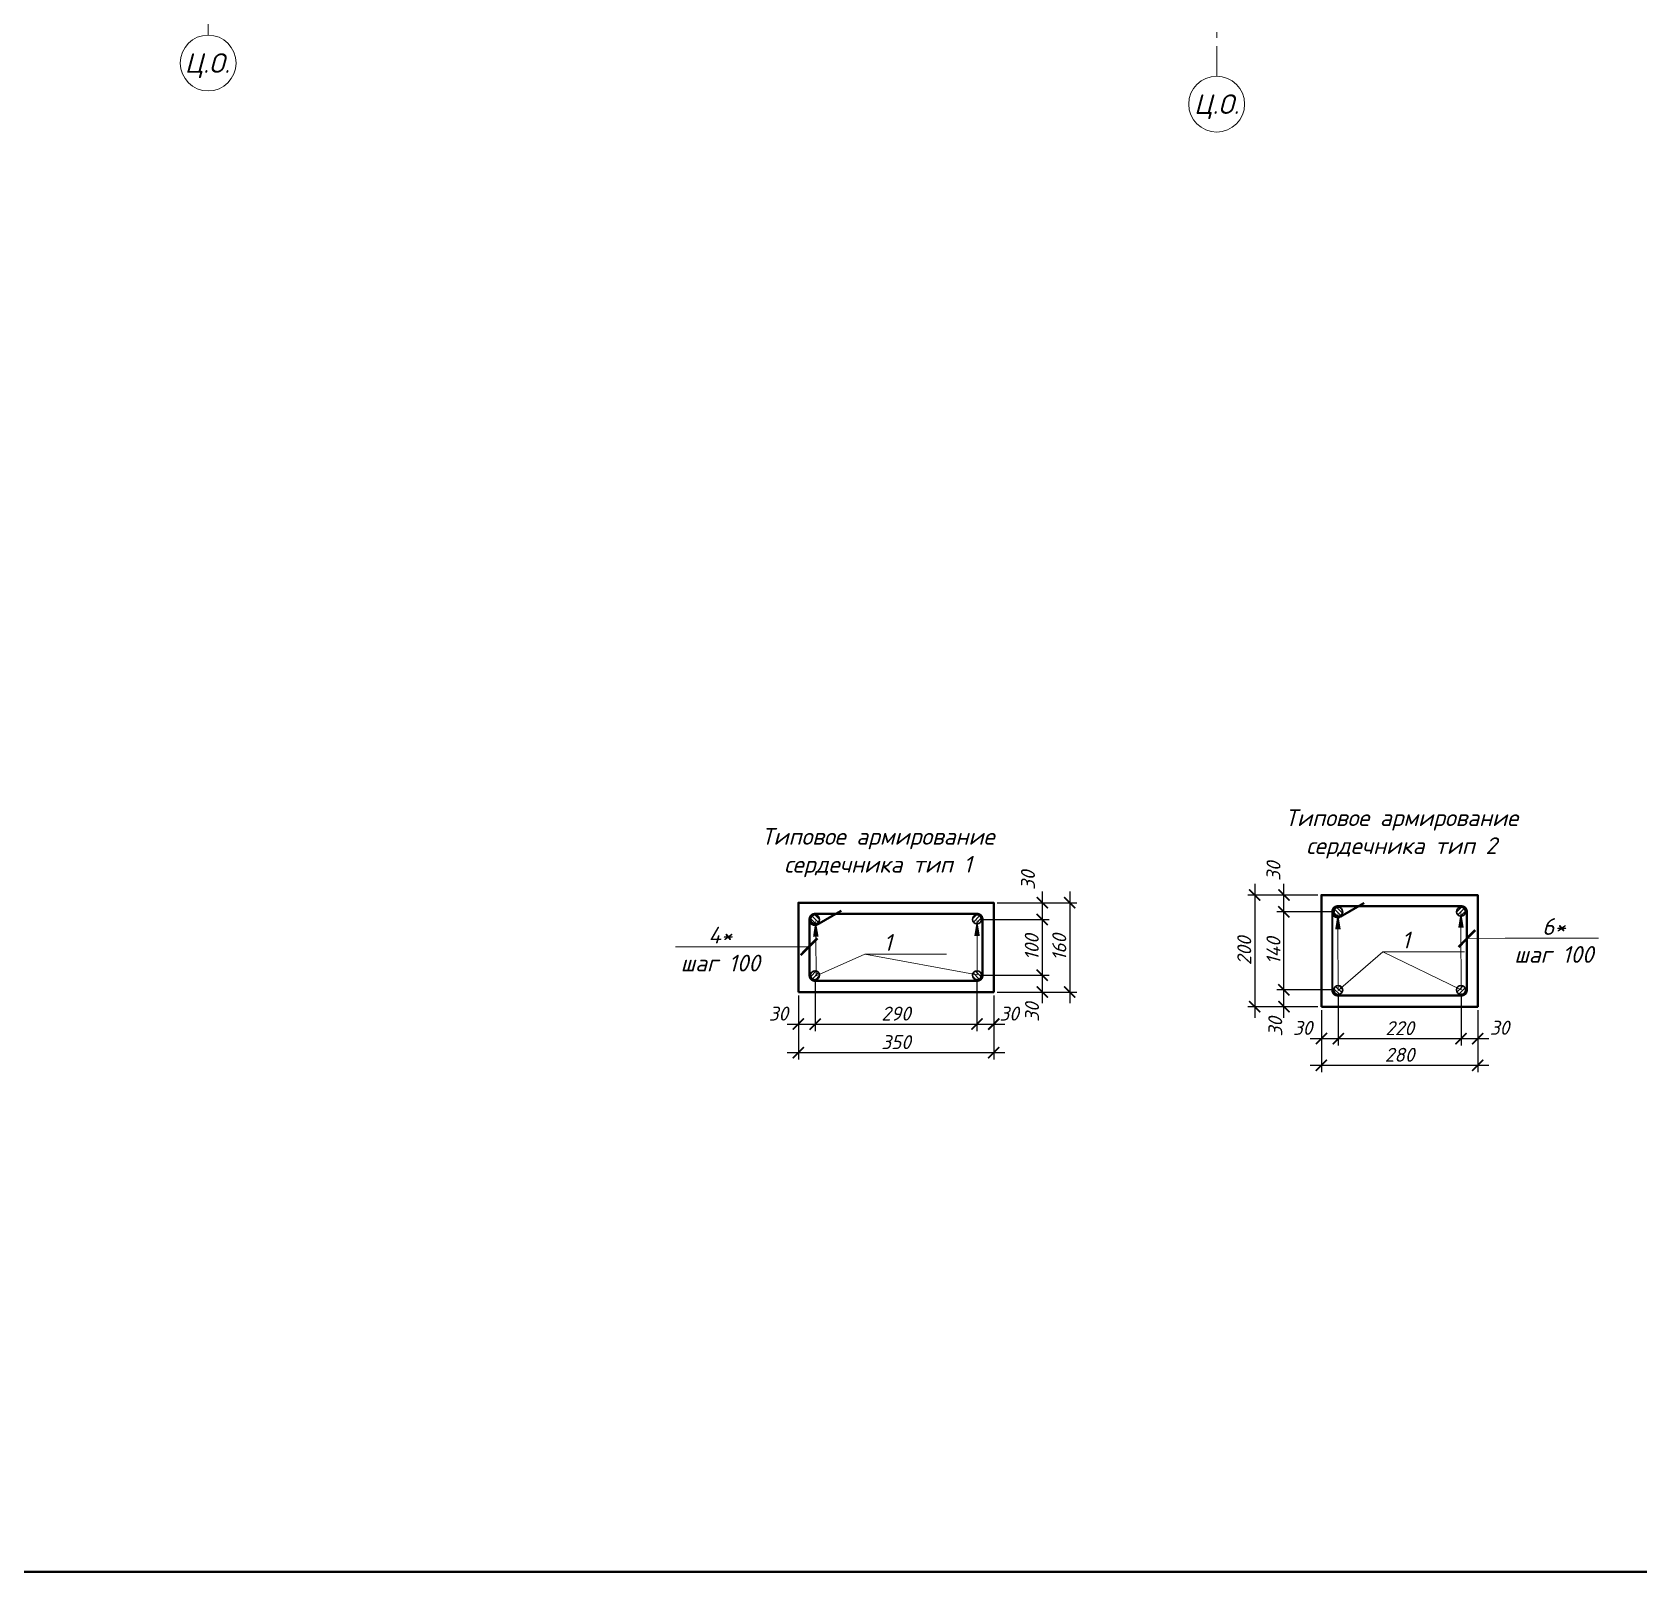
# Model space of a CAD drawing. Header units: millimetres. Extents: x -69292 to 68568, y 17750 to 120236.
# Drawn here: x 16601 to 19478, y 37576 to 40334 of the extents above; entities that cross this region are included whole.
import ezdxf
from ezdxf import colors
from ezdxf.entities.mleader import LeaderData, LeaderLine
from ezdxf.enums import TextEntityAlignment as Align
from ezdxf.math import Vec2, Vec3

# ---------------------------------------------------------------- set-up
doc = ezdxf.new("R2010")
doc.units = ezdxf.units.MM
doc.header["$PDMODE"] = 3
doc.linetypes.add('GOST2.303 5', pattern=[24, 20, -1.5, 1, -1.5])
doc.layers.get('0').update_dxf_attribs({"lineweight": 5})
doc.layers.get('Defpoints').update_dxf_attribs({"lineweight": 0})
for name, color, linetype, lineweight in [('#Арматура', 152, 'Continuous', 30), ('#Бетон разрез', 22, 'Continuous', 40), ('#Выноски', 7, 'Continuous', 15), ('#Оси', 7, 'Continuous', 9), ('k_ Каркасы', 66, 'Continuous', 0), ('k_ Размеры', 7, 'Continuous', 15)]:
    doc.layers.add(name, color=color, linetype=linetype, lineweight=lineweight)
doc.styles.add('GOST 2.304', font='isocpeui.ttf')
doc.styles.add('STEP PR', font='isocpeui.ttf')
doc.dimstyles.new('SPDS', dxfattribs={"dimscale": 10, "dimtxt": 2.5, "dimasz": 2, "dimexe": 1.25, "dimexo": 0.625, "dimtad": 1, "dimdec": 0, "dimrnd": 0.001, "dimtxsty": 'STEP PR', "dimblk": 'ARCHTICK', "dimcen": 2.5, "dimdle": 2, "dimclrd": 256, "dimclre": 256, "dimclrt": 7, "dimadec": 0, "dimazin": 2, "dimtfac": 0.75, "dimtdec": 0, "dimtmove": 1, "dimatfit": 3, "dimfxl": 1, "dimtolj": 1, "dimarcsym": 1})

# ---------------------------------------------------------------- blocks, each defined once
blk = doc.blocks.new('*U6')
at = {"layer": '#Арматура', "lineweight": 0}
h = blk.add_hatch(dxfattribs=at)
h.set_pattern_fill('ANSI31', scale=1.6)
edge = h.paths.add_edge_path()
edge.add_arc((0, 8), 8, 0, 360)
blk.add_circle((0, 8), 8)
blk = doc.blocks.new('_ArchTick')
at = {"color": 0, "linetype": 'ByBlock', "const_width": 0.15}
blk.add_lwpolyline([(-0.5, -0.5), (0.5, 0.5)], dxfattribs=at)
blk = doc.blocks.new('*D257')
at = {"layer": 'Defpoints', "color": 0, "transparency": 16777216}
for p in [(18002.9, 38644.6), (17972.9, 38614.6), (18002.9, 38557.1)]:
    blk.add_point(p, dxfattribs=at)
at = {"layer": 'k_ Размеры', "lineweight": -2, "transparency": 16777216}
for p, q in [((18002.9, 38638.3), (18002.9, 38544.6)), ((17972.9, 38608.3), (17972.9, 38544.6)), ((17952.9, 38557.1), (18022.9, 38557.1))]:
    blk.add_line(p, q, dxfattribs=at)
at = {"layer": 'k_ Размеры', "lineweight": -2, "transparency": 16777216, "xscale": 20, "yscale": 20, "zscale": 20, "rotation": 180}
blk.add_blockref('_ArchTick', (17972.9, 38557.1), dxfattribs=at)
at = {"layer": 'k_ Размеры', "lineweight": -2, "transparency": 16777216, "xscale": 20, "yscale": 20, "zscale": 20}
blk.add_blockref('_ArchTick', (18002.9, 38557.1), dxfattribs=at)
at = {"layer": 'k_ Размеры', "color": 7, "transparency": 16777216, "insert": (17937.2, 38575.9), "char_height": 25, "attachment_point": 5, "style": 'STEP PR'}
blk.add_mtext('\\A1;30', dxfattribs=at)
blk = doc.blocks.new('*D258')
at = {"layer": 'Defpoints', "color": 0, "transparency": 16777216}
for p in [(18002.9, 38644.6), (18292.9, 38644.6), (18292.9, 38557.1)]:
    blk.add_point(p, dxfattribs=at)
at = {"layer": 'k_ Размеры', "lineweight": -2, "transparency": 16777216}
for p, q in [((18002.9, 38638.3), (18002.9, 38544.6)), ((18292.9, 38638.3), (18292.9, 38544.6)), ((17982.9, 38557.1), (18312.9, 38557.1))]:
    blk.add_line(p, q, dxfattribs=at)
at = {"layer": 'k_ Размеры', "lineweight": -2, "transparency": 16777216, "xscale": 20, "yscale": 20, "zscale": 20, "rotation": 180}
blk.add_blockref('_ArchTick', (18002.9, 38557.1), dxfattribs=at)
at = {"layer": 'k_ Размеры', "lineweight": -2, "transparency": 16777216, "xscale": 20, "yscale": 20, "zscale": 20}
blk.add_blockref('_ArchTick', (18292.9, 38557.1), dxfattribs=at)
at = {"layer": 'k_ Размеры', "color": 7, "transparency": 16777216, "insert": (18147.9, 38575.9), "char_height": 25, "attachment_point": 5, "style": 'STEP PR'}
blk.add_mtext('\\A1;290', dxfattribs=at)
blk = doc.blocks.new('*D259')
at = {"layer": 'Defpoints', "color": 0, "transparency": 16777216}
for p in [(18292.9, 38644.6), (18322.9, 38614.6), (18322.9, 38557.1)]:
    blk.add_point(p, dxfattribs=at)
at = {"layer": 'k_ Размеры', "lineweight": -2, "transparency": 16777216}
for p, q in [((18292.9, 38638.3), (18292.9, 38544.6)), ((18322.9, 38608.3), (18322.9, 38544.6)), ((18272.9, 38557.1), (18342.9, 38557.1))]:
    blk.add_line(p, q, dxfattribs=at)
at = {"layer": 'k_ Размеры', "lineweight": -2, "transparency": 16777216, "xscale": 20, "yscale": 20, "zscale": 20, "rotation": 180}
blk.add_blockref('_ArchTick', (18292.9, 38557.1), dxfattribs=at)
at = {"layer": 'k_ Размеры', "lineweight": -2, "transparency": 16777216, "xscale": 20, "yscale": 20, "zscale": 20}
blk.add_blockref('_ArchTick', (18322.9, 38557.1), dxfattribs=at)
at = {"layer": 'k_ Размеры', "color": 7, "transparency": 16777216, "insert": (18350.4, 38575.9), "char_height": 25, "attachment_point": 5, "style": 'STEP PR'}
blk.add_mtext('\\A1;30', dxfattribs=at)
blk = doc.blocks.new('*D260')
at = {"layer": 'Defpoints', "color": 0, "transparency": 16777216}
for p in [(17972.9, 38614.6), (18322.9, 38614.6), (18322.9, 38506)]:
    blk.add_point(p, dxfattribs=at)
at = {"layer": 'k_ Размеры', "lineweight": -2, "transparency": 16777216}
for p, q in [((17972.9, 38608.3), (17972.9, 38493.5)), ((18322.9, 38608.3), (18322.9, 38493.5)), ((17952.9, 38506), (18342.9, 38506))]:
    blk.add_line(p, q, dxfattribs=at)
at = {"layer": 'k_ Размеры', "lineweight": -2, "transparency": 16777216, "xscale": 20, "yscale": 20, "zscale": 20, "rotation": 180}
blk.add_blockref('_ArchTick', (17972.9, 38506), dxfattribs=at)
at = {"layer": 'k_ Размеры', "lineweight": -2, "transparency": 16777216, "xscale": 20, "yscale": 20, "zscale": 20}
blk.add_blockref('_ArchTick', (18322.9, 38506), dxfattribs=at)
at = {"layer": 'k_ Размеры', "color": 7, "transparency": 16777216, "insert": (18147.9, 38524.8), "char_height": 25, "attachment_point": 5, "style": 'STEP PR'}
blk.add_mtext('\\A1;350', dxfattribs=at)
blk = doc.blocks.new('*D261')
at = {"layer": 'Defpoints', "color": 0, "transparency": 16777216}
for p in [(18322.9, 38774.6), (18292.9, 38744.6), (18409.7, 38744.6)]:
    blk.add_point(p, dxfattribs=at)
at = {"layer": 'k_ Размеры', "lineweight": -2, "transparency": 16777216}
for p, q in [((18409.7, 38794.6), (18409.7, 38724.6)), ((18329.2, 38774.6), (18422.2, 38774.6)), ((18299.2, 38744.6), (18422.2, 38744.6))]:
    blk.add_line(p, q, dxfattribs=at)
at = {"layer": 'k_ Размеры', "lineweight": -2, "transparency": 16777216, "xscale": 20, "yscale": 20, "zscale": 20}
for p, rotation in [((18409.7, 38774.6), 90), ((18409.7, 38744.6), 270)]:
    blk.add_blockref('_ArchTick', p, dxfattribs=dict(at, rotation=rotation))
at = {"layer": 'k_ Размеры', "color": 7, "transparency": 16777216, "insert": (18384.2, 38814.7), "char_height": 25, "attachment_point": 5, "rotation": 90, "style": 'STEP PR'}
blk.add_mtext('\\A1;30', dxfattribs=at)
blk = doc.blocks.new('*D262')
at = {"layer": 'Defpoints', "color": 0, "transparency": 16777216}
for p in [(18292.9, 38744.6), (18292.9, 38644.6), (18409.7, 38644.6)]:
    blk.add_point(p, dxfattribs=at)
at = {"layer": 'k_ Размеры', "lineweight": -2, "transparency": 16777216}
for p, q in [((18299.2, 38744.6), (18422.2, 38744.6)), ((18409.7, 38764.6), (18409.7, 38624.6)), ((18299.2, 38644.6), (18422.2, 38644.6))]:
    blk.add_line(p, q, dxfattribs=at)
at = {"layer": 'k_ Размеры', "lineweight": -2, "transparency": 16777216, "xscale": 20, "yscale": 20, "zscale": 20}
for p, rotation in [((18409.7, 38744.6), 90), ((18409.7, 38644.6), 270)]:
    blk.add_blockref('_ArchTick', p, dxfattribs=dict(at, rotation=rotation))
at = {"layer": 'k_ Размеры', "color": 7, "transparency": 16777216, "insert": (18391, 38694.6), "char_height": 25, "attachment_point": 5, "rotation": 90, "style": 'STEP PR'}
blk.add_mtext('\\A1;100', dxfattribs=at)
blk = doc.blocks.new('*D263')
at = {"layer": 'Defpoints', "color": 0, "transparency": 16777216}
for p in [(18292.9, 38644.6), (18322.9, 38614.6), (18409.7, 38614.6)]:
    blk.add_point(p, dxfattribs=at)
at = {"layer": 'k_ Размеры', "lineweight": -2, "transparency": 16777216}
for p, q in [((18409.7, 38664.6), (18409.7, 38594.6)), ((18299.2, 38644.6), (18422.2, 38644.6)), ((18329.2, 38614.6), (18422.2, 38614.6))]:
    blk.add_line(p, q, dxfattribs=at)
at = {"layer": 'k_ Размеры', "lineweight": -2, "transparency": 16777216, "xscale": 20, "yscale": 20, "zscale": 20}
for p, rotation in [((18409.7, 38644.6), 90), ((18409.7, 38614.6), 270)]:
    blk.add_blockref('_ArchTick', p, dxfattribs=dict(at, rotation=rotation))
at = {"layer": 'k_ Размеры', "color": 7, "transparency": 16777216, "insert": (18391.5, 38578.5), "char_height": 25, "attachment_point": 5, "rotation": 90, "style": 'STEP PR'}
blk.add_mtext('\\A1;30', dxfattribs=at)
blk = doc.blocks.new('*D264')
at = {"layer": 'Defpoints', "color": 0, "transparency": 16777216}
for p in [(18322.9, 38774.6), (18322.9, 38614.6), (18459, 38614.6)]:
    blk.add_point(p, dxfattribs=at)
at = {"layer": 'k_ Размеры', "lineweight": -2, "transparency": 16777216}
for p, q in [((18459, 38794.6), (18459, 38594.6)), ((18329.2, 38774.6), (18471.5, 38774.6)), ((18329.2, 38614.6), (18471.5, 38614.6))]:
    blk.add_line(p, q, dxfattribs=at)
at = {"layer": 'k_ Размеры', "lineweight": -2, "transparency": 16777216, "xscale": 20, "yscale": 20, "zscale": 20}
for p, rotation in [((18459, 38774.6), 90), ((18459, 38614.6), 270)]:
    blk.add_blockref('_ArchTick', p, dxfattribs=dict(at, rotation=rotation))
at = {"layer": 'k_ Размеры', "color": 7, "transparency": 16777216, "insert": (18440.3, 38694.6), "char_height": 25, "attachment_point": 5, "rotation": 90, "style": 'STEP PR'}
blk.add_mtext('\\A1;160', dxfattribs=at)
blk = doc.blocks.new('*D265')
at = {"layer": 'Defpoints', "color": 0, "transparency": 16777216}
for p in [(18940.1, 38617.2), (18909.9, 38588.3), (18940.1, 38531.1)]:
    blk.add_point(p, dxfattribs=at)
at = {"layer": 'k_ Размеры', "lineweight": -2, "transparency": 16777216}
for p, q in [((18940.1, 38611), (18940.1, 38518.6)), ((18909.9, 38582.1), (18909.9, 38518.6)), ((18889.9, 38531.1), (18960.1, 38531.1))]:
    blk.add_line(p, q, dxfattribs=at)
at = {"layer": 'k_ Размеры', "lineweight": -2, "transparency": 16777216, "xscale": 20, "yscale": 20, "zscale": 20, "rotation": 180}
blk.add_blockref('_ArchTick', (18909.9, 38531.1), dxfattribs=at)
at = {"layer": 'k_ Размеры', "lineweight": -2, "transparency": 16777216, "xscale": 20, "yscale": 20, "zscale": 20}
blk.add_blockref('_ArchTick', (18940.1, 38531.1), dxfattribs=at)
at = {"layer": 'k_ Размеры', "color": 7, "transparency": 16777216, "insert": (18876.2, 38550.3), "char_height": 25, "attachment_point": 5, "style": 'STEP PR'}
blk.add_mtext('\\A1;30', dxfattribs=at)
blk = doc.blocks.new('*D266')
at = {"layer": 'Defpoints', "color": 0, "transparency": 16777216}
for p in [(18940.1, 38617.2), (19159.9, 38618.3), (19159.9, 38531.1)]:
    blk.add_point(p, dxfattribs=at)
at = {"layer": 'k_ Размеры', "lineweight": -2, "transparency": 16777216}
for p, q in [((18940.1, 38611), (18940.1, 38518.6)), ((19159.9, 38612.1), (19159.9, 38518.6)), ((18920.1, 38531.1), (19179.9, 38531.1))]:
    blk.add_line(p, q, dxfattribs=at)
at = {"layer": 'k_ Размеры', "lineweight": -2, "transparency": 16777216, "xscale": 20, "yscale": 20, "zscale": 20, "rotation": 180}
blk.add_blockref('_ArchTick', (18940.1, 38531.1), dxfattribs=at)
at = {"layer": 'k_ Размеры', "lineweight": -2, "transparency": 16777216, "xscale": 20, "yscale": 20, "zscale": 20}
blk.add_blockref('_ArchTick', (19159.9, 38531.1), dxfattribs=at)
at = {"layer": 'k_ Размеры', "color": 7, "transparency": 16777216, "insert": (19050, 38549.8), "char_height": 25, "attachment_point": 5, "style": 'STEP PR'}
blk.add_mtext('\\A1;220', dxfattribs=at)
blk = doc.blocks.new('*D267')
at = {"layer": 'Defpoints', "color": 0, "transparency": 16777216}
for p in [(19159.9, 38618.3), (19189.9, 38588.3), (19189.9, 38531.1)]:
    blk.add_point(p, dxfattribs=at)
at = {"layer": 'k_ Размеры', "lineweight": -2, "transparency": 16777216}
for p, q in [((19159.9, 38612.1), (19159.9, 38518.6)), ((19189.9, 38582.1), (19189.9, 38518.6)), ((19139.9, 38531.1), (19209.9, 38531.1))]:
    blk.add_line(p, q, dxfattribs=at)
at = {"layer": 'k_ Размеры', "lineweight": -2, "transparency": 16777216, "xscale": 20, "yscale": 20, "zscale": 20, "rotation": 180}
blk.add_blockref('_ArchTick', (19159.9, 38531.1), dxfattribs=at)
at = {"layer": 'k_ Размеры', "lineweight": -2, "transparency": 16777216, "xscale": 20, "yscale": 20, "zscale": 20}
blk.add_blockref('_ArchTick', (19189.9, 38531.1), dxfattribs=at)
at = {"layer": 'k_ Размеры', "color": 7, "transparency": 16777216, "insert": (19228.9, 38550.6), "char_height": 25, "attachment_point": 5, "style": 'STEP PR'}
blk.add_mtext('\\A1;30', dxfattribs=at)
blk = doc.blocks.new('*D268')
at = {"layer": 'Defpoints', "color": 0, "transparency": 16777216}
for p in [(18842.6, 38618.3), (18939.9, 38618.3), (18909.9, 38588.3)]:
    blk.add_point(p, dxfattribs=at)
at = {"layer": 'k_ Размеры', "lineweight": -2, "transparency": 16777216}
for p, q in [((18842.6, 38568.3), (18842.6, 38638.3)), ((18933.6, 38618.3), (18830.1, 38618.3)), ((18903.6, 38588.3), (18830.1, 38588.3))]:
    blk.add_line(p, q, dxfattribs=at)
at = {"layer": 'k_ Размеры', "lineweight": -2, "transparency": 16777216, "xscale": 20, "yscale": 20, "zscale": 20}
for p, rotation in [((18842.6, 38618.3), 90), ((18842.6, 38588.3), 270)]:
    blk.add_blockref('_ArchTick', p, dxfattribs=dict(at, rotation=rotation))
at = {"layer": 'k_ Размеры', "color": 7, "transparency": 16777216, "insert": (18827.2, 38552.3), "char_height": 25, "attachment_point": 5, "rotation": 90, "style": 'STEP PR'}
blk.add_mtext('\\A1;30', dxfattribs=at)
blk = doc.blocks.new('*D269')
at = {"layer": 'Defpoints', "color": 0, "transparency": 16777216}
for p in [(18842.6, 38758.3), (18939.9, 38758.3), (18939.9, 38618.3)]:
    blk.add_point(p, dxfattribs=at)
at = {"layer": 'k_ Размеры', "lineweight": -2, "transparency": 16777216}
for p, q in [((18842.6, 38598.3), (18842.6, 38778.3)), ((18933.6, 38758.3), (18830.1, 38758.3)), ((18933.6, 38618.3), (18830.1, 38618.3))]:
    blk.add_line(p, q, dxfattribs=at)
at = {"layer": 'k_ Размеры', "lineweight": -2, "transparency": 16777216, "xscale": 20, "yscale": 20, "zscale": 20}
for p, rotation in [((18842.6, 38758.3), 90), ((18842.6, 38618.3), 270)]:
    blk.add_blockref('_ArchTick', p, dxfattribs=dict(at, rotation=rotation))
at = {"layer": 'k_ Размеры', "color": 7, "transparency": 16777216, "insert": (18823.9, 38688.3), "char_height": 25, "attachment_point": 5, "rotation": 90, "style": 'STEP PR'}
blk.add_mtext('\\A1;140', dxfattribs=at)
blk = doc.blocks.new('*D270')
at = {"layer": 'Defpoints', "color": 0, "transparency": 16777216}
for p in [(18842.6, 38788.3), (18909.9, 38788.3), (18939.9, 38758.3)]:
    blk.add_point(p, dxfattribs=at)
at = {"layer": 'k_ Размеры', "lineweight": -2, "transparency": 16777216}
for p, q in [((18842.6, 38738.3), (18842.6, 38808.3)), ((18903.6, 38788.3), (18830.1, 38788.3)), ((18933.6, 38758.3), (18830.1, 38758.3))]:
    blk.add_line(p, q, dxfattribs=at)
at = {"layer": 'k_ Размеры', "lineweight": -2, "transparency": 16777216, "xscale": 20, "yscale": 20, "zscale": 20}
for p, rotation in [((18842.6, 38788.3), 90), ((18842.6, 38758.3), 270)]:
    blk.add_blockref('_ArchTick', p, dxfattribs=dict(at, rotation=rotation))
at = {"layer": 'k_ Размеры', "color": 7, "transparency": 16777216, "insert": (18824, 38830.9), "char_height": 25, "attachment_point": 5, "rotation": 90, "style": 'STEP PR'}
blk.add_mtext('\\A1;30', dxfattribs=at)
blk = doc.blocks.new('*D271')
at = {"layer": 'Defpoints', "color": 0, "transparency": 16777216}
for p in [(18909.9, 38788.3), (18790.5, 38588.3), (18909.9, 38588.3)]:
    blk.add_point(p, dxfattribs=at)
at = {"layer": 'k_ Размеры', "lineweight": -2, "transparency": 16777216}
for p, q in [((18790.5, 38808.3), (18790.5, 38568.3)), ((18903.6, 38788.3), (18778, 38788.3)), ((18903.6, 38588.3), (18778, 38588.3))]:
    blk.add_line(p, q, dxfattribs=at)
at = {"layer": 'k_ Размеры', "lineweight": -2, "transparency": 16777216, "xscale": 20, "yscale": 20, "zscale": 20}
for p, rotation in [((18790.5, 38788.3), 90), ((18790.5, 38588.3), 270)]:
    blk.add_blockref('_ArchTick', p, dxfattribs=dict(at, rotation=rotation))
at = {"layer": 'k_ Размеры', "color": 7, "transparency": 16777216, "insert": (18771.7, 38688.3), "char_height": 25, "attachment_point": 5, "rotation": 90, "style": 'STEP PR'}
blk.add_mtext('\\A1;200', dxfattribs=at)
blk = doc.blocks.new('*D272')
at = {"layer": 'Defpoints', "color": 0, "transparency": 16777216}
for p in [(18909.9, 38588.3), (19189.9, 38588.3), (19189.9, 38483.3)]:
    blk.add_point(p, dxfattribs=at)
at = {"layer": 'k_ Размеры', "lineweight": -2, "transparency": 16777216}
for p, q in [((18909.9, 38582.1), (18909.9, 38470.8)), ((19189.9, 38582.1), (19189.9, 38470.8)), ((18889.9, 38483.3), (19209.9, 38483.3))]:
    blk.add_line(p, q, dxfattribs=at)
at = {"layer": 'k_ Размеры', "lineweight": -2, "transparency": 16777216, "xscale": 20, "yscale": 20, "zscale": 20, "rotation": 180}
blk.add_blockref('_ArchTick', (18909.9, 38483.3), dxfattribs=at)
at = {"layer": 'k_ Размеры', "lineweight": -2, "transparency": 16777216, "xscale": 20, "yscale": 20, "zscale": 20}
blk.add_blockref('_ArchTick', (19189.9, 38483.3), dxfattribs=at)
at = {"layer": 'k_ Размеры', "color": 7, "transparency": 16777216, "insert": (19049.9, 38502.1), "char_height": 25, "attachment_point": 5, "style": 'STEP PR'}
blk.add_mtext('\\A1;280', dxfattribs=at)

msp = doc.modelspace()

# ---------------------------------------------------------------- linework, layer by layer
at = {"layer": '#Бетон разрез'}
for points in [[(17972.9, 38614.6), (18322.9, 38614.6), (18322.9, 38774.6), (17972.9, 38774.6)], [(18909.9, 38588.3), (19189.9, 38588.3), (19189.9, 38788.3), (18909.9, 38788.3)]]:
    msp.add_lwpolyline(points, close=True, dxfattribs=at)
at = {"layer": '#Оси', "linetype": 'GOST2.303 5', "ltscale": 10}
for points in [[(16915.8, 40678.8), (16915.8, 40328.5), (16915.8, 40328.5)], [(18722.2, 40548.8), (18722.2, 40254.9)]]:
    msp.add_lwpolyline(points, dxfattribs=at)
at = {"layer": '#Оси', "linetype": 'Continuous', "ltscale": 100}
for centre in [(16915.8, 40278.5), (18722.2, 40204.9)]:
    msp.add_circle(centre, 50, dxfattribs=at)
at = {"color": 3, "lineweight": 40}
msp.add_lwpolyline([(13722.6, 44882.4), (24318.1, 44882.4), (24318.1, 37576), (13722.6, 37576)], close=True, dxfattribs=at)
at = {"layer": 'k_ Каркасы', "const_width": 4}
for points in [[(18929.3, 38758.3), (18929.3, 38618.3, 0.414214), (18939.3, 38608.3), (19160.4, 38608.3, 0.414214), (19170.4, 38618.3), (19170.4, 38758.3, 0.414214), (19160.4, 38768.3), (18939.3, 38768.3, 0.414214), (18929.3, 38758.3, 0.414214), (18939.3, 38748.3, 0.098491), (18943.2, 38749.1), (18986.5, 38774.1)], [(17992.9, 38744.6), (17992.9, 38644.6, 0.414214), (18002.9, 38634.6), (18292.9, 38634.6, 0.414214), (18302.9, 38644.6), (18302.9, 38744.6, 0.414214), (18292.9, 38754.6), (18002.9, 38754.6, 0.414214), (17992.9, 38744.6, 0.414214), (18002.9, 38734.6, 0.098491), (18006.7, 38735.3), (18050, 38760.3)]]:
    msp.add_lwpolyline(points, format="xyb", dxfattribs=at)

# ---------------------------------------------------------------- block references
at = {"layer": '#Арматура'}
for p, rotation in [((18947.9, 38758.3), 89.99999999999999), ((18002.9, 38652.6), 180), ((18947.9, 38618.3), 89.99999999999999)]:
    msp.add_blockref('*U6', p, dxfattribs=dict(at, rotation=rotation))
at = {"layer": '#Арматура', "xscale": -1}
for p, rotation in [((19151.9, 38758.3), 270), ((18292.9, 38652.6), 180), ((19151.9, 38618.3), 270)]:
    msp.add_blockref('*U6', p, dxfattribs=dict(at, rotation=rotation))
msp.add_blockref('*U6', (18002.9, 38736.6), dxfattribs=at)
at = {"layer": '#Арматура'}
msp.add_blockref('*U6', (18292.9, 38736.6), dxfattribs=at)

# ---------------------------------------------------------------- texts
at = {"layer": '#Оси', "linetype": 'Continuous', "ltscale": 100, "style": 'GOST 2.304'}
for p in [(16914.4, 40278.5), (18722.2, 40204.9)]:
    msp.add_text('Ц.О.', height=35, dxfattribs=at).set_placement(p, align=Align.MIDDLE_CENTER)

# ---------------------------------------------------------------- dimensions: what is measured, and where the dimension line sits
at = {"layer": 'k_ Размеры'}
for base, p1, p2, picture, middle in [((18409.7, 38744.6), (18322.9, 38774.6), (18292.9, 38744.6), '*D261', (18403, 38814.7)), ((18842.6, 38788.3), (18939.9, 38758.3), (18909.9, 38788.3), '*D270', (18842.8, 38830.9)), ((18409.7, 38614.6), (18292.9, 38644.6), (18322.9, 38614.6), '*D263', (18410.2, 38578.5)), ((18842.6, 38618.3), (18909.9, 38588.3), (18939.9, 38618.3), '*D268', (18845.9, 38552.3))]:
    dim = msp.add_linear_dim(base=base, p1=p1, p2=p2, angle=90, dimstyle='SPDS', dxfattribs=at)
    dim.commit()
    dim.dimension.update_dxf_attribs({"geometry": picture, "text_midpoint": middle, "dimtype": 160})
for base, p1, p2, picture, middle in [((18459, 38614.6), (18322.9, 38774.6), (18322.9, 38614.6), '*D264', (18440.3, 38694.6)), ((18790.5, 38588.3), (18909.9, 38788.3), (18909.9, 38588.3), '*D271', (18771.7, 38688.3)), ((18842.6, 38758.3), (18939.9, 38618.3), (18939.9, 38758.3), '*D269', (18823.9, 38688.3)), ((18409.7, 38644.6), (18292.9, 38744.6), (18292.9, 38644.6), '*D262', (18391, 38694.6))]:
    dim = msp.add_linear_dim(base=base, p1=p1, p2=p2, angle=90, dimstyle='SPDS', dxfattribs=at)
    dim.commit()
    dim.dimension.update_dxf_attribs({"geometry": picture, "text_midpoint": middle})
for base, p1, p2, picture, middle in [((18002.9, 38557.1), (17972.9, 38614.6), (18002.9, 38644.6), '*D257', (17937.2, 38557.1)), ((18322.9, 38557.1), (18292.9, 38644.6), (18322.9, 38614.6), '*D259', (18350.4, 38557.1)), ((18940.1, 38531.1), (18909.9, 38588.3), (18940.1, 38617.2), '*D265', (18876.2, 38531.6)), ((19189.9, 38531.1), (19159.9, 38618.3), (19189.9, 38588.3), '*D267', (19228.9, 38531.8))]:
    dim = msp.add_linear_dim(base=base, p1=p1, p2=p2, dimstyle='SPDS', dxfattribs=at)
    dim.commit()
    dim.dimension.update_dxf_attribs({"geometry": picture, "text_midpoint": middle, "dimtype": 160})
for base, p1, p2, picture, middle in [((18292.9, 38557.1), (18002.9, 38644.6), (18292.9, 38644.6), '*D258', (18147.9, 38575.9)), ((18322.9, 38506), (17972.9, 38614.6), (18322.9, 38614.6), '*D260', (18147.9, 38524.8)), ((19159.9, 38531.1), (18940.1, 38617.2), (19159.9, 38618.3), '*D266', (19050, 38549.8)), ((19189.9, 38483.3), (18909.9, 38588.3), (19189.9, 38588.3), '*D272', (19049.9, 38502.1))]:
    dim = msp.add_linear_dim(base=base, p1=p1, p2=p2, dimstyle='SPDS', dxfattribs=at)
    dim.commit()
    dim.dimension.update_dxf_attribs({"geometry": picture, "text_midpoint": middle})

# ---------------------------------------------------------------- leaders
at = {"layer": '#Выноски'}
ml = msp.add_multileader_mtext('Standard', dxfattribs=at)
ml.set_content('\\A1; 1           ', color=256, style='STEP PR')
ml.set_leader_properties(color=256, linetype='ByLayer', lineweight=-1)
ml.build(insert=Vec2(0, 0))
ml.multileader.update_dxf_attribs({"text_left_attachment_type": 6, "text_right_attachment_type": 6, "dogleg_length": 0, "arrow_head_size": 30, "scale": 0.1})
ctx = ml.context
ctx.base_point, ctx.scale, ctx.char_height, ctx.arrow_head_size, ctx.landing_gap_size, ctx.plane_origin = Vec3(18091.8, 38682.4), 0.1, 30, 30, 12.5, Vec3(21126.6, 37519.6)
ctx.left_attachment, ctx.right_attachment, ctx.text_align_type = 6, 6, 1
notes = []
notes.append((ctx, [(0, (1, 1, 0), (18091.8, 38682.4), (1, 0), 0, [(3, [(18293, 38745.1), (18293, 38645.1)], 0, []), (2, [(18003.8, 38743.8), (18005.1, 38643.8)], 0, [])])]))
ctx.mtext.insert, ctx.mtext.rotation, ctx.mtext.alignment, ctx.mtext.flow_direction = Vec3(18123.6, 38718.4), 6.283185, 2, 5
ml = msp.add_multileader_mtext('Standard', dxfattribs=at)
ml.set_content('\\A1; 1           ', color=256, style='STEP PR')
ml.set_leader_properties(color=256, linetype='ByLayer', lineweight=-1)
ml.build(insert=Vec2(0, 0))
ml.multileader.update_dxf_attribs({"text_left_attachment_type": 6, "text_right_attachment_type": 6, "dogleg_length": 0, "arrow_head_size": 30, "scale": 0.1})
ctx = ml.context
ctx.base_point, ctx.scale, ctx.char_height, ctx.arrow_head_size, ctx.landing_gap_size, ctx.plane_origin = Vec3(19019.6, 38686.7), 0.1, 30, 30, 12.5, Vec3(22062.1, 37532.8)
ctx.left_attachment, ctx.right_attachment, ctx.text_align_type = 6, 6, 1
notes.append((ctx, [(0, (1, 1, 0), (19019.6, 38686.7), (1, 0), 0, [(3, [(19159.7, 38759.8), (19160.2, 38618.7)], 0, []), (2, [(18939.3, 38757.1), (18940.1, 38617.2)], 0, [])])]))
ctx.mtext.insert, ctx.mtext.rotation, ctx.mtext.alignment, ctx.mtext.flow_direction = Vec3(19051.4, 38722.7), 6.283185, 2, 5
ml = msp.add_multileader_mtext('Standard', dxfattribs=at)
ml.set_content('\\A1;6*\\Pшаг 100', color=256, style='STEP PR')
ml.set_leader_properties(color=256, linetype='ByLayer', lineweight=-1)
ml.set_arrow_properties(name='ARCHTICK')
ml.build(insert=Vec2(0, 0))
ml.multileader.update_dxf_attribs({"text_left_attachment_type": 6, "text_right_attachment_type": 6, "dogleg_length": 0, "arrow_head_size": 30, "scale": 0.1})
ctx = ml.context
ctx.base_point, ctx.scale, ctx.char_height, ctx.arrow_head_size, ctx.landing_gap_size, ctx.plane_origin = Vec3(19238.8, 38710.9), 0.1, 30, 30, 12.5, Vec3(20059.7, 37795.6)
ctx.left_attachment, ctx.right_attachment, ctx.text_align_type = 6, 6, 1
notes.append((ctx, [(0, (1, 1, 0), (19238.8, 38710.9), (1, 0), 0, [(1, [(19170.4, 38710.3)], 0, [])])]))
ctx.mtext.insert, ctx.mtext.rotation, ctx.mtext.alignment, ctx.mtext.flow_direction = Vec3(19326.2, 38746.9), 6.283185, 2, 5
ml = msp.add_multileader_mtext('Standard', dxfattribs=at)
ml.set_content('\\A1;4*\\Pшаг 100', color=256, style='STEP PR')
ml.set_leader_properties(color=256, linetype='ByLayer', lineweight=-1)
ml.set_arrow_properties(name='ARCHTICK')
ml.build(insert=Vec2(0, 0))
ml.multileader.update_dxf_attribs({"text_left_attachment_type": 6, "text_right_attachment_type": 6, "dogleg_length": 0, "arrow_head_size": 30, "scale": 0.1})
ctx = ml.context
ctx.base_point, ctx.scale, ctx.char_height, ctx.arrow_head_size, ctx.landing_gap_size, ctx.plane_origin = Vec3(17745.6, 38695.4), 0.1, 30, 30, 12.5, Vec3(18954.2, 37938.3)
ctx.left_attachment, ctx.right_attachment, ctx.text_align_type = 6, 6, 1
notes.append((ctx, [(1, (1, 1, 0), (17920.3, 38695.4), (-1, 0), 0, [(1, [(17992, 38695.7)], 0, [])])]))
ctx.mtext.insert, ctx.mtext.rotation, ctx.mtext.alignment, ctx.mtext.flow_direction = Vec3(17833, 38731.4), 6.283185, 2, 5
for ctx, leaders in notes:
    for number, flags, end, landing, length, lines in leaders:
        leader = LeaderData()
        leader.index, (leader.has_last_leader_line, leader.has_dogleg_vector, leader.attachment_direction) = number, flags
        leader.last_leader_point, leader.dogleg_vector, leader.dogleg_length = Vec3(end), Vec3(landing), length
        for number, points, colour, breaks in lines:
            line = LeaderLine()
            line.index, line.vertices, line.color, line.breaks = number, Vec3.list(points), colors.encode_raw_color(colour), breaks
            leader.lines.append(line)
        ctx.leaders.append(leader)

# ---------------------------------------------------------------- next in the draw order: texts
at = {"layer": '#Выноски', "char_height": 30, "width": 451.659, "attachment_point": 2, "style": 'STEP PR', "bg_fill": 2}
for s, insert in [('Типовое армирование сердечника тип 2', (19053.4, 38941.8)), ('Типовое армирование сердечника тип 1', (18115.6, 38908.4))]:
    msp.add_mtext(s, dxfattribs=dict(at, insert=insert))

doc.saveas('drawing.dxf')
